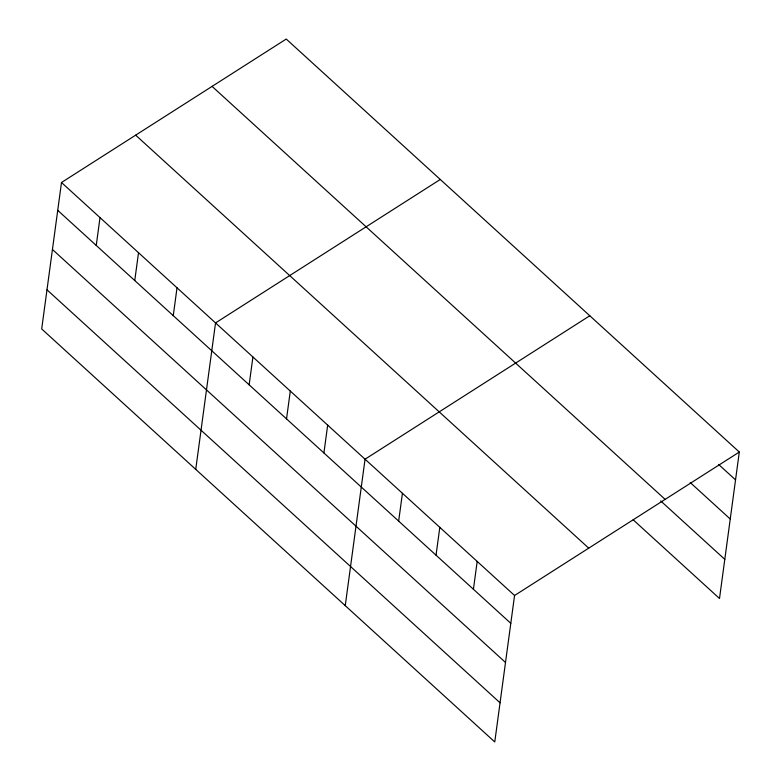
<?xml version="1.0" encoding="UTF-8"?>
<svg xmlns="http://www.w3.org/2000/svg" width="781" height="781" viewBox="0 0 781 781"><rect width="100%" height="100%" fill="white"/><g stroke="black" fill="none" stroke-linecap="round" stroke-linejoin="round"><path stroke-width="1.17" d="M61.494 182.5L41.696 328.957L494.763 741.95L514.562 595.493L739.304 452.043L286.236 39.05L61.494 182.5L514.562 595.493M96.239 245.449L100.007 217.606M134.752 280.545L138.52 252.712M173.265 315.651L177.023 287.818M195.738 469.371L215.536 322.924L440.279 179.464M249.149 384.828L252.917 356.995M286.529 418.899L290.298 391.066M323.91 452.97L327.669 425.137M345.251 605.665L365.049 459.208L589.792 315.758M398.661 521.122L402.43 493.28M436.042 555.193L439.81 527.351M473.423 589.264L477.181 561.422M739.304 452.043L719.506 598.5L633.176 519.804M718.637 464.47L735.546 479.885M690.199 482.521L730.255 519.023M212.071 86.388L665.139 499.381M660.716 500.943L724.797 559.352M135.66 135.162L588.728 548.155M57.735 210.343L510.803 623.336M52.434 249.481L505.512 662.473M46.987 289.81L500.055 702.802"/></g></svg>
